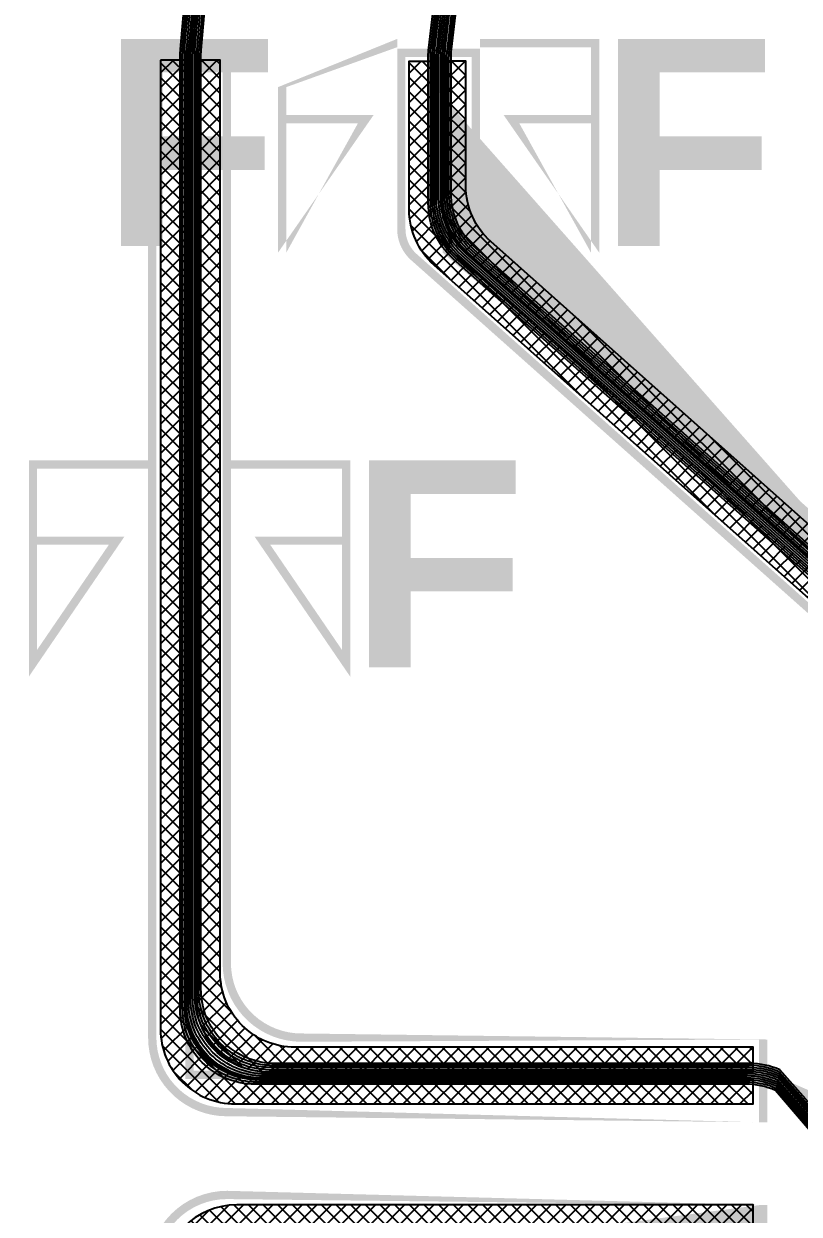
# Model space of a CAD drawing. Header units: metres. Extents: x 532643 to 533032, y 2674932 to 2675252.
# Drawn here: x 532816.68 to 532826.05, y 2675126.39 to 2675140.76 of the extents above; entities that cross this region are included whole.
import ezdxf
from ezdxf.enums import TextEntityAlignment as Align

# ---------------------------------------------------------------- set-up
doc = ezdxf.new("R2010")
doc.units = ezdxf.units.M
doc.header["$MEASUREMENT"] = 0
for name, color, linetype in [('300mm Hume Pipe', 74, 'Continuous'), ('Excavation', 7, 'Continuous'), ('LT Cable(AG) INV to LT Panel BL-10', 2, 'Continuous'), ('Messenger Wire Exc Link', 7, 'Continuous'), ('Section Marking BL-10', 2, 'Continuous'), ('Trench (AC)-BL10', 14, 'Continuous')]:
    doc.layers.add(name, color=color, linetype=linetype)
doc.styles.add('BoldTextStyle', font='arialbd.ttf')
pattern_1 = [(45, (0, 1079.998000000138), (-0.08838834764831845, 0.08838834764831845), []), (135, (0, 1079.998000000138), (-0.08838834764831845, -0.08838834764831843), [])]

msp = doc.modelspace()

# ---------------------------------------------------------------- hatches: boundary and pattern name
at = {"layer": '300mm Hume Pipe'}
h = msp.add_hatch(dxfattribs=at)
h.set_pattern_fill('ANSI37', color=74)
h.set_pattern_definition(pattern_1)
edge = h.paths.add_edge_path()
edge.add_line((532818.3352843686, 2675140.327486473), (532818.3352843699, 2675128.623132979))
edge.add_arc((532819.2352843699, 2675128.623132979), 0.9000000000232831, 180.0000000296449, 270.0000000074112)
edge.add_line((532819.23528437, 2675127.723132979), (532825.4881698034, 2675127.723132984))
edge.add_line((532825.4881698034, 2675127.723132984), (532825.4881698034, 2675128.023132984))
edge.add_line((532825.4881698034, 2675128.023132984), (532819.5352843701, 2675128.023132979))
edge.add_arc((532819.53528437, 2675128.923132979), 0.900000000372529, 180.0000000296449, 270.00000000741124, ccw=False)
edge.add_line((532818.6352843699, 2675128.923132979), (532818.6352843686, 2675140.327486473))
edge.add_line((532818.6352843686, 2675140.327486473), (532818.3352843686, 2675140.327486473))
edge = h.paths.add_edge_path(flags=17)
edge.add_line((532818.755440929, 2675140.327486473), (532818.755440929, 2675129.007195848))
edge.add_arc((532819.655440929, 2675129.007195848), 0.9000000000232831, 180.0000000296449, 270.0000000741123)
edge.add_line((532819.6554409302, 2675128.107195848), (532825.4881698034, 2675128.107195856))
edge.add_line((532825.4881698034, 2675128.107195856), (532825.4881698034, 2675128.407195855))
edge.add_line((532825.4881698034, 2675128.407195855), (532819.9554409303, 2675128.407195847))
edge.add_arc((532819.9554409289, 2675129.307195848), 0.900000000372529, 180.0000000296449, 270.0000000889347, ccw=False)
edge.add_line((532819.055440929, 2675129.307195847), (532819.055440929, 2675140.327486473))
edge.add_line((532819.055440929, 2675140.327486473), (532818.755440929, 2675140.327486473))
h = msp.add_hatch(dxfattribs=at)
h.set_pattern_fill('ANSI37', color=74)
h.set_pattern_definition(pattern_1)
edge = h.paths.add_edge_path()
edge.add_line((532829.0382895741, 2675129.296708546), (532829.3382895739, 2675129.296708546))
edge.add_line((532829.3382895739, 2675129.296708546), (532829.3382895739, 2675131.487289007))
edge.add_arc((532828.4382895738, 2675131.487289008), 0.9000000001396984, 359.9999999703551, 408.3287436989939)
edge.add_line((532829.0366597067, 2675132.159563642), (532822.3225955841, 2675138.135537201))
edge.add_arc((532822.920965717, 2675138.807811836), 0.9000000002774085, 180, 228.3287437187034, ccw=False)
edge.add_line((532822.0209657168, 2675138.807811836), (532822.0209657169, 2675140.314203433))
edge.add_line((532822.0209657169, 2675140.314203433), (532821.7209657171, 2675140.314203433))
edge.add_line((532821.7209657171, 2675140.314203433), (532821.720965717, 2675138.673210654))
edge.add_arc((532822.6209657171, 2675138.673210654), 0.9000000001396984, 180, 228.3287437187034)
edge.add_line((532822.0225955842, 2675138.00093602), (532828.736659707, 2675132.02496246))
edge.add_arc((532828.138289574, 2675131.352687825), 0.900000000354808, 0, 48.32874371316751, ccw=False)
edge.add_line((532829.0382895741, 2675131.352687825), (532829.0382895741, 2675129.296708546))
edge = h.paths.add_edge_path()
edge.add_line((532821.6369028456, 2675140.262976613), (532821.6369028455, 2675138.635494115))
edge.add_arc((532822.5369028456, 2675138.635494115), 0.9000000001396984, 180, 228.3287437187034)
edge.add_line((532821.9385327126, 2675137.96321948), (532828.6525968354, 2675131.987245921))
edge.add_arc((532828.0542267024, 2675131.314971286), 0.9000000002774085, 0, 48.32874371870338, ccw=False)
edge.add_line((532828.9542267026, 2675131.314971286), (532828.9542267026, 2675129.296708546))
edge.add_line((532828.9542267026, 2675129.296708546), (532828.6542267025, 2675129.296708546))
edge.add_line((532828.6542267025, 2675129.296708546), (532828.6542267024, 2675131.205169657))
edge.add_arc((532827.7542267023, 2675131.205169657), 0.9000000001396984, 0, 48.33614239672145)
edge.add_line((532828.3525100184, 2675131.877521554), (532821.6386195295, 2675137.851786938))
edge.add_arc((532822.2369028457, 2675138.524138836), 0.900000000033609, 180, 228.3361423967214, ccw=False)
edge.add_line((532821.3369028455, 2675138.524138836), (532821.3369028455, 2675140.314203433))
edge.add_line((532821.3369028455, 2675140.314203433), (532821.6369028456, 2675140.314203433))
edge.add_line((532821.6369028456, 2675140.314203433), (532821.6369028456, 2675140.262976613))
h = msp.add_hatch(dxfattribs=at)
h.set_pattern_fill('ANSI37', color=74)
h.set_pattern_definition(pattern_1)
edge = h.paths.add_edge_path(flags=17)
edge.add_line((532818.7152984735, 2675095.808283587), (532819.0152978556, 2675095.808283587))
edge.add_line((532819.0152978556, 2675095.808283587), (532819.0177964797, 2675124.943210169))
edge.add_arc((532819.9177964765, 2675124.943132984), 0.9000000000733688, 90, 179.9950862658559, ccw=False)
edge.add_line((532819.9177964765, 2675125.843132985), (532825.4902826136, 2675125.843132984))
edge.add_line((532825.4902826136, 2675125.843132984), (532825.4902826136, 2675126.143132984))
edge.add_line((532825.4902826136, 2675126.143132984), (532819.6178221947, 2675126.143132985))
edge.add_arc((532819.6178221946, 2675125.243132985), 0.8999999999068677, 89.99999999258877, 179.9950875109419)
edge.add_line((532818.7178221979, 2675125.24321015), (532818.7152984735, 2675095.808283587))
edge = h.paths.add_edge_path()
edge.add_line((532825.4902826137, 2675126.203132984), (532825.4902826137, 2675126.503132984))
edge.add_line((532825.4902826137, 2675126.503132984), (532819.2577816611, 2675126.503132985))
edge.add_arc((532819.2577816608, 2675125.603132985), 0.8999999994412065, 89.99999997776631, 179.9952226917687)
edge.add_line((532818.3577816641, 2675125.603208027), (532818.3552973614, 2675095.808283587))
edge.add_line((532818.3552973614, 2675095.808283587), (532818.6552967434, 2675095.808283587))
edge.add_line((532818.6552967434, 2675095.808283587), (532818.6577566423, 2675125.303208045))
edge.add_arc((532819.557756639, 2675125.303132984), 0.8999999997773137, 89.99999997776638, 179.9952214763271, ccw=False)
edge.add_line((532819.5577566393, 2675126.203132984), (532825.4902826137, 2675126.203132984))

# ---------------------------------------------------------------- linework, layer by layer
at = {"layer": '300mm Hume Pipe', "color": 74}
for points in [[(532818.3352843686, 2675140.327486473), (532818.3352843699, 2675128.623132979, 0.414213562368789), (532819.23528437, 2675127.723132979), (532825.4881698034, 2675127.723132984), (532825.4881698034, 2675128.023132984), (532819.5352843701, 2675128.023132979, -0.4142135623692981), (532818.6352843699, 2675128.923132979), (532818.6352843686, 2675140.327486473)], [(532818.755440929, 2675140.327486473), (532818.755440929, 2675129.007195848, 0.4142135627706127), (532819.6554409302, 2675128.107195848), (532825.4881698034, 2675128.107195856), (532825.4881698034, 2675128.407195855), (532819.9554409303, 2675128.407195847, -0.4142135627921673), (532819.055440929, 2675129.307195847), (532819.055440929, 2675140.327486473)], [(532821.6369028456, 2675140.262976613), (532821.6369028455, 2675138.635494115, 0.2140562423256003), (532821.9385327126, 2675137.96321948), (532828.6525968354, 2675131.987245921, -0.2140562423092027), (532828.9542267026, 2675131.314971286), (532828.9542267026, 2675129.296708546), (532828.6542267025, 2675129.296708546), (532828.6542267024, 2675131.205169657, 0.2140900045463655), (532828.3525100184, 2675131.877521554), (532821.6386195295, 2675137.851786938, -0.2140900045615197), (532821.3369028455, 2675138.524138836), (532821.3369028455, 2675140.314203433), (532821.6369028456, 2675140.314203433), (532821.6369028456, 2675140.262976613)], [(532829.0382895741, 2675129.296708546), (532829.3382895739, 2675129.296708546), (532829.3382895739, 2675131.487289007, 0.2140562423100663), (532829.0366597067, 2675132.159563642), (532822.3225955841, 2675138.135537201, -0.2140562423329815), (532822.0209657168, 2675138.807811836), (532822.0209657169, 2675140.314203433), (532821.7209657171, 2675140.314203433), (532821.720965717, 2675138.673210654, 0.2140562423301491), (532822.0225955842, 2675138.00093602), (532828.736659707, 2675132.02496246, -0.2140562423100663), (532829.0382895741, 2675131.352687825)], [(532825.4902826137, 2675126.203132984), (532825.4902826137, 2675126.503132984), (532819.2577816611, 2675126.503132985, 0.4141891411716305), (532818.3577816641, 2675125.603208027), (532818.3552973614, 2675095.808283587), (532818.6552967434, 2675095.808283587), (532818.6577566423, 2675125.303208045, -0.4141891350907431), (532819.5577566393, 2675126.203132984)]]:
    msp.add_lwpolyline(points, format="xyb", close=True, dxfattribs=at)
at = {"layer": 'Excavation', "color": 3, "const_width": 0.1}
for points in [[(532827.450402094, 2675127.269768927), (532825.6102826138, 2675128.073132983), (532818.6852843686, 2675128.073132983), (532818.6852843686, 2675140.414203433)], [(532829.0099354833, 2675128.232471424), (532829.0099354833, 2675131.736423512), (532821.6926116262, 2675138.251225982), (532821.6926116263, 2675140.414203433)]]:
    msp.add_lwpolyline(points, dxfattribs=at)
at = {"layer": 'LT Cable(AG) INV to LT Panel BL-10', "color": 2}
for points in [[(532828.488358041, 2675126.778238401), (532827.3877639325, 2675126.778238401, -0.2151624988949397), (532826.7129640981, 2675127.082717466), (532825.8059728234, 2675128.110452221, 0.1032748659291951), (532825.4458711364, 2675128.185632983), (532819.6977843688, 2675128.185632983, -0.4142135623936106), (532818.7977843686, 2675129.085632983), (532818.7977843686, 2675140.370862782, -0.02139299530927985), (532818.8010765084, 2675140.447771906), (532818.8444922285, 2675140.953969552, 0.02139299530528766), (532818.8477843682, 2675141.030878676), (532818.8477843683, 2675243.090487811, 0.4142135623734262), (532817.9477843683, 2675243.990487811), (532710.8015845179, 2675243.990487811, -0.414213562373095), (532709.9015845179, 2675244.890487811), (532709.9015845179, 2675245.225769276)], [(532828.488358041, 2675126.803238401), (532827.3960036538, 2675126.803238401, -0.2147312547795336), (532826.7221866301, 2675127.106605667), (532825.8111922352, 2675128.135452221, 0.1032748659037654), (532825.4510905484, 2675128.210632983), (532819.7227843686, 2675128.210632983, -0.414213562373095), (532818.8227843685, 2675129.110632983), (532818.8227843685, 2675140.369792643, -0.02139299537587195), (532818.8260765083, 2675140.446701766), (532818.8694922285, 2675140.952899412, 0.02139299537685584), (532818.8727843682, 2675141.029808536), (532818.8727843682, 2675243.115487811, 0.414213562373095), (532817.9727843682, 2675244.015487811), (532807.9775845179, 2675244.015487811, -0.414213562373095), (532807.0775845179, 2675244.915487811), (532807.0775845179, 2675245.225769276)], [(532830.4792512616, 2675126.728238401), (532827.3712563843, 2675126.728238401, -0.2160344713296541), (532826.6944754516, 2675127.034969854), (532825.7955339993, 2675128.060452221, 0.1032748659456602), (532825.4354323123, 2675128.135632983), (532819.6477843687, 2675128.135632983, -0.4142135623934891), (532818.7477843686, 2675129.035632983), (532818.7477843686, 2675140.373003061, -0.02139299535886178), (532818.7510765083, 2675140.449912185), (532818.7944922285, 2675140.956109831, 0.02139299535864674), (532818.7977843683, 2675141.033018955), (532818.7977843683, 2675213.040487811, 0.414213562373095), (532817.8977843683, 2675213.940487811), (532710.8015845179, 2675213.940487811, -0.414213562373095), (532709.9015845179, 2675214.840487811), (532709.9015845179, 2675215.225769276)], [(532828.488358041, 2675126.753238401), (532827.3795148506, 2675126.753238401, -0.2155968935960983), (532826.7037270556, 2675127.058838825), (532825.8007534114, 2675128.085452221, 0.1032748659374062), (532825.4406517243, 2675128.160632983), (532819.6727843687, 2675128.160632983, -0.4142135623935497), (532818.7727843686, 2675129.060632983), (532818.7727843686, 2675140.371932921, -0.02139299535886178), (532818.7760765083, 2675140.448842045), (532818.8194922286, 2675140.955039692, 0.02139299535864674), (532818.8227843683, 2675141.031948816), (532818.8227843683, 2675213.065487811, 0.414213562373095), (532817.9227843683, 2675213.965487811), (532807.9775845179, 2675213.965487811, -0.414213562373095), (532807.0775845179, 2675214.865487811), (532807.0775845179, 2675215.225769276)], [(532830.4792512616, 2675126.678238401), (532827.3547112065, 2675126.678238401, -0.2169193075640591), (532826.6759283593, 2675126.987261374), (532825.7850951755, 2675128.010452222, 0.1032748659622984), (532825.4249934884, 2675128.085632984), (532819.5977843687, 2675128.085632983, -0.4142135623933694), (532818.6977843685, 2675128.985632983), (532818.6977843685, 2675140.375143339, -0.02139299540844348), (532818.7010765083, 2675140.452052464), (532818.7444922286, 2675140.95825011, 0.02139299541230105), (532818.7477843683, 2675141.035159234), (532818.7477843682, 2675190.490487811, 0.4142135623724179), (532817.8477843682, 2675191.390487811), (532710.8015845179, 2675191.390487811, -0.414213562373095), (532709.9015845179, 2675192.290487811), (532709.9015845179, 2675192.725769276)], [(532830.4792512616, 2675126.703238401), (532827.3629885104, 2675126.703238401, -0.2164752649546951), (532826.6852092359, 2675127.011110666), (532825.7903145873, 2675128.035452222, 0.1032748659539574), (532825.4302129003, 2675128.110632984), (532819.6227843687, 2675128.110632983, -0.414213562393429), (532818.7227843686, 2675129.010632983), (532818.7227843686, 2675140.3740732, -0.02139299535886178), (532818.7260765083, 2675140.450982324), (532818.7694922285, 2675140.957179971, 0.02139299535864674), (532818.7727843683, 2675141.034089094), (532818.7727843683, 2675190.515487811, 0.414213562373095), (532817.8727843682, 2675191.415487811), (532807.9775845179, 2675191.415487811, -0.414213562373095), (532807.0775845179, 2675192.315487811), (532807.0775845179, 2675192.725769276)], [(532832.6362512615, 2675126.628238401), (532827.3381282159, 2675126.628238401, -0.2178172749968657), (532826.6573224236, 2675126.939592945), (532825.7746563515, 2675127.960452221, 0.1032748659251984), (532825.4145546646, 2675128.035632983), (532819.5477843687, 2675128.035632983, -0.4142135623932508), (532818.6477843686, 2675128.935632983), (532818.6477843686, 2675140.377283619, -0.02139299535886178), (532818.6510765083, 2675140.454192743), (532818.6944922286, 2675140.960390389, 0.02139299535864674), (532818.6977843683, 2675141.037299513), (532818.6977843683, 2675167.940487811, 0.414213562373095), (532817.7977843683, 2675168.840487811), (532710.8015845179, 2675168.840487811, -0.414213562373095), (532709.9015845179, 2675169.740487811), (532709.9015845179, 2675170.225769276)], [(532830.4792512616, 2675126.653238401), (532827.3464244489, 2675126.653238401, -0.2173666329270636), (532826.6666327713, 2675126.963422095), (532825.7798757635, 2675127.985452221, 0.1032748659169098), (532825.4197740766, 2675128.060632983), (532819.5727843688, 2675128.060632983, -0.4142135623933099), (532818.6727843686, 2675128.960632983), (532818.6727843686, 2675140.37621348, -0.02139299530927985), (532818.6760765084, 2675140.453122604), (532818.7194922285, 2675140.95932025, 0.02139299530452547), (532818.7227843682, 2675141.036229374), (532818.7227843683, 2675167.965487811, 0.4142135623743203), (532817.8227843683, 2675168.865487811), (532775.5855845179, 2675168.865487811, -0.414213562373095), (532774.6855845179, 2675169.765487811), (532774.6855845179, 2675170.225769276)], [(532832.6362512615, 2675126.603238401), (532827.3298224856, 2675126.603238401, -0.2182712683262629), (532826.6479972679, 2675126.915774043), (532825.7694369396, 2675127.935452221, 0.1032748659335312), (532825.4093352526, 2675128.010632983), (532819.5227843687, 2675128.010632983, -0.414213562393192), (532818.6227843686, 2675128.910632983), (532818.6227843686, 2675140.378353759, -0.02139299535886178), (532818.6260765083, 2675140.455262883), (532818.6694922285, 2675140.961460529, 0.02139299535864674), (532818.6727843683, 2675141.038369653), (532818.6727843683, 2675145.415487811, 0.414213562373095), (532817.7727843683, 2675146.315487811), (532804.5807843683, 2675146.315487811, 0.414213562373095), (532803.6807843683, 2675145.415487811), (532803.6807843683, 2675139.715487811, -0.414213562373095), (532802.7807843683, 2675138.815487811), (532710.8015845179, 2675138.815487811, -0.414213562373095), (532709.9015845179, 2675139.715487811), (532709.9015845179, 2675140.225769276)], [(532832.6362512615, 2675126.553238402), (532827.313182445, 2675126.553238402, -0.2191894490344296), (532826.6293023387, 2675126.868167466), (532825.7589981157, 2675127.885452222, 0.1032748659503297), (532825.3988964286, 2675127.960632984), (532819.4727843687, 2675127.960632983, -0.4142135623930754), (532818.5727843685, 2675128.860632983), (532818.5727843685, 2675140.380494037, -0.02139299540844348), (532818.5760765083, 2675140.457403162), (532818.6194922286, 2675140.963600808, 0.02139299541725513), (532818.6227843683, 2675141.040509932), (532818.6227843682, 2675145.365487811, 0.4142135623665691), (532817.7227843682, 2675146.265487811), (532804.6307843684, 2675146.265487811, 0.414213562373095), (532803.7307843684, 2675145.365487811), (532803.7307843684, 2675117.165487811, -0.414213562373095), (532802.8307843683, 2675116.265487811), (532710.8015845179, 2675116.265487811, -0.414213562373095), (532709.9015845179, 2675117.165487811), (532709.9015845179, 2675117.725769276)], [(532832.6362512615, 2675126.578238402), (532827.3215072356, 2675126.578238402, -0.218728647877491), (532826.6386572553, 2675126.891965509), (532825.7642175276, 2675127.910452222, 0.1032748659419083), (532825.4041158406, 2675127.985632984), (532819.4977843687, 2675127.985632983, -0.4142135623931337), (532818.5977843686, 2675128.885632983), (532818.5977843686, 2675140.379423898, -0.02139299535886178), (532818.6010765083, 2675140.456333022), (532818.6444922285, 2675140.962530668, 0.02139299535864674), (532818.6477843683, 2675141.039439792), (532818.6477843683, 2675145.390487811, 0.414213562373095), (532817.7477843682, 2675146.290487811), (532804.6057843684, 2675146.290487811, 0.414213562373095), (532803.7057843683, 2675145.390487811), (532803.7057843683, 2675117.190487811, -0.414213562373095), (532802.8057843683, 2675116.290487811), (532775.5855845179, 2675116.290487811, -0.414213562373095), (532774.6855845179, 2675117.190487811), (532774.6855845179, 2675117.725769276)]]:
    msp.add_lwpolyline(points, format="xyb", dxfattribs=at)
at = {"layer": 'LT Cable(AG) INV to LT Panel BL-10', "color": 5}
for points in [[(532833.5202512615, 2675127.42745629), (532830.0349354834, 2675127.42745629, -0.4142135623503636), (532829.1349354833, 2675128.32745629), (532829.1349354833, 2675131.388770754, 0.2140186322185252), (532828.8334023167, 2675132.060959305), (532822.1191447929, 2675138.038836239, -0.2140186322327757), (532821.8176116262, 2675138.711024791), (532821.8176116263, 2675140.3549097, -0.0288996156858555), (532821.8236149465, 2675140.458688003), (532821.8792810483, 2675140.938222825, 0.02889961570054691), (532821.8852843684, 2675141.042001128), (532821.8852843683, 2675242.852987811, -0.414213562373427), (532822.7852843683, 2675243.752987811), (532867.584984218, 2675243.752987811, 0.414213562373095), (532868.484984218, 2675244.652987811), (532868.484984218, 2675245.225769276)], [(532833.5202512615, 2675127.45245629), (532830.0599354834, 2675127.45245629, -0.4142135623503636), (532829.1599354834, 2675128.35245629), (532829.1599354834, 2675131.399985359, 0.214018632209244), (532828.8584023167, 2675132.07217391), (532822.1441447929, 2675138.050050845, -0.2140186322231835), (532821.8426116263, 2675138.722239397), (532821.8426116264, 2675140.353463511, -0.02889961568572617), (532821.8486149465, 2675140.457241815), (532821.9042810483, 2675140.936776636, 0.02889961570054713), (532821.9102843684, 2675141.040554939), (532821.9102843683, 2675242.827987811, -0.4142135623734271), (532822.8102843683, 2675243.727987811), (532964.760984218, 2675243.727987811, 0.414213562373095), (532965.660984218, 2675244.627987811), (532965.660984218, 2675245.225769276)], [(532833.5202512615, 2675127.377456291), (532829.9849354833, 2675127.377456291, -0.4142135623503636), (532829.0849354833, 2675128.277456291), (532829.0849354833, 2675131.366341543, 0.2140186322185252), (532828.7834023166, 2675132.038530095), (532822.0691447929, 2675138.016407029, -0.214018632232603), (532821.7676116262, 2675138.688595581), (532821.7676116263, 2675140.357802077, -0.02889961568610807), (532821.7736149464, 2675140.461580381), (532821.8292810483, 2675140.941115202, 0.02889961570066358), (532821.8352843684, 2675141.044893506), (532821.8352843683, 2675212.902987811, -0.4142135623735637), (532822.7352843683, 2675213.802987811), (532867.584984218, 2675213.802987811, 0.414213562373095), (532868.484984218, 2675214.702987811), (532868.484984218, 2675215.225769276)], [(532833.5202512615, 2675127.402456291), (532830.0099354833, 2675127.402456291, -0.4142135623503636), (532829.1099354833, 2675128.30245629), (532829.1099354833, 2675131.377556148, 0.2140186322185252), (532828.8084023166, 2675132.0497447), (532822.0941447929, 2675138.027621634, -0.2140186322326889), (532821.7926116262, 2675138.699810186), (532821.7926116263, 2675140.356355888, -0.02889961568598262), (532821.7986149464, 2675140.460134192), (532821.8542810483, 2675140.939669013, 0.0288996157006638), (532821.8602843684, 2675141.043447317), (532821.8602843683, 2675212.877987811, -0.4142135623735638), (532822.7602843683, 2675213.777987811), (532964.760984218, 2675213.777987811, 0.414213562373095), (532965.660984218, 2675214.677987811), (532965.660984218, 2675215.225769276)], [(532831.5792512614, 2675127.327456291), (532829.9349354834, 2675127.327456291, -0.4142135623503636), (532829.0349354834, 2675128.227456291), (532829.0349354834, 2675131.343912333, 0.2140186322185252), (532828.7334023167, 2675132.016100885), (532822.0191447929, 2675137.993977819, -0.2140186322324344), (532821.7176116263, 2675138.666166371), (532821.7176116264, 2675140.360694455, -0.02889961568635341), (532821.7236149465, 2675140.464472758), (532821.7792810483, 2675140.944007579, 0.02889961570026357), (532821.7852843684, 2675141.047785883), (532821.7852843684, 2675190.452987811, -0.414213562373095), (532822.6852843685, 2675191.352987811), (532867.584984218, 2675191.352987811, 0.414213562373095), (532868.484984218, 2675192.252987811), (532868.484984218, 2675192.725769276)], [(532831.5792512614, 2675127.352456291), (532829.9599354834, 2675127.352456291, -0.4142135623503636), (532829.0599354834, 2675128.252456291), (532829.0599354834, 2675131.355126938, 0.2140186322185252), (532828.7584023167, 2675132.02731549), (532822.044144793, 2675138.005192424, -0.2140186322325182), (532821.7426116263, 2675138.677380976), (532821.7426116264, 2675140.359248266, -0.02889961568623174), (532821.7486149465, 2675140.463026569), (532821.8042810484, 2675140.94256139, 0.02889961570026357), (532821.8102843685, 2675141.046339694), (532821.8102843685, 2675190.427987811, -0.414213562373095), (532822.7102843685, 2675191.327987811), (532964.760984218, 2675191.327987811, 0.414213562373095), (532965.660984218, 2675192.227987811), (532965.660984218, 2675192.725769276)], [(532829.5101633107, 2675127.323203961, -0.3015862789084595), (532828.9599354833, 2675128.152456291), (532828.9599354833, 2675131.310268518, 0.2140186322185252), (532828.6584023166, 2675131.98245707), (532821.9441447929, 2675137.960334004, -0.2140186322321887), (532821.6426116262, 2675138.632522556), (532821.6426116263, 2675140.36503302, -0.02889961568670842), (532821.6486149464, 2675140.468811324), (532821.7042810483, 2675140.948346145, 0.02889961570026357), (532821.7102843684, 2675141.052124449), (532821.7102843684, 2675168.027987811, -0.414213562373095), (532822.6102843684, 2675168.927987811), (532835.192984218, 2675168.927987811, 0.414213562373095), (532836.092984218, 2675169.827987811), (532836.092984218, 2675170.225769276)], [(532831.5792512614, 2675127.277456291), (532829.8849354833, 2675127.277456291, -0.4142135623503636), (532828.9849354833, 2675128.177456291), (532828.9849354833, 2675131.321483123, 0.2140186322185252), (532828.6834023166, 2675131.993671675), (532821.9691447929, 2675137.971548609, -0.2140186322322695), (532821.6676116262, 2675138.643737161), (532821.6676116263, 2675140.363586831, -0.02889961568659175), (532821.6736149464, 2675140.467365135), (532821.7292810483, 2675140.946899956, 0.02889961570026357), (532821.7352843684, 2675141.05067826), (532821.7352843684, 2675168.002987811, -0.414213562373095), (532822.6352843684, 2675168.902987811), (532899.976984218, 2675168.902987811, 0.414213562373095), (532900.876984218, 2675169.802987811), (532900.876984218, 2675170.225769276)], [(532831.5792512614, 2675127.302456291), (532829.9099354834, 2675127.302456291, -0.4142135623503636), (532829.0099354833, 2675128.202456291), (532829.0099354833, 2675131.332697728, 0.2140186322185252), (532828.7084023167, 2675132.00488628), (532821.9941447929, 2675137.982763214, -0.2140186322323515), (532821.6926116262, 2675138.654951766), (532821.6926116263, 2675140.362140643, -0.02889961568647352), (532821.6986149465, 2675140.465918947), (532821.7542810483, 2675140.945453768, 0.02889961570026357), (532821.7602843684, 2675141.049232071), (532821.7602843684, 2675167.977987811, -0.414213562373095), (532822.6602843684, 2675168.877987811), (532964.760984218, 2675168.877987811, 0.414213562373095), (532965.660984218, 2675169.777987811), (532965.660984218, 2675170.225769276)], [(532829.5101633108, 2675127.220426389, -0.3259988777103935), (532828.8849354833, 2675128.077456291), (532828.8849354833, 2675131.276624703, 0.2140186322185252), (532828.5834023167, 2675131.948813254), (532821.8691447929, 2675137.926690189, -0.2140186322319514), (532821.5676116262, 2675138.59887874), (532821.5676116263, 2675140.369371586, -0.02889961568704855), (532821.5736149465, 2675140.47314989), (532821.6292810483, 2675140.952684711, 0.02889961570026357), (532821.6352843684, 2675141.056463014), (532821.6352843684, 2675145.602987811, -0.414213562373095), (532822.5352843684, 2675146.502987811), (532871.1692843679, 2675146.502987811, -0.414213562373095), (532872.069284368, 2675145.602987811), (532872.069284368, 2675139.902987811, 0.414213562373095), (532872.969284368, 2675139.002987811), (532964.760984218, 2675139.002987811, 0.414213562373095), (532965.660984218, 2675139.902987811), (532965.660984218, 2675140.225769276)], [(532829.5101633107, 2675127.253847639, -0.3179111484360685), (532828.9099354834, 2675128.102456291), (532828.9099354834, 2675131.287839308, 0.2140186322185252), (532828.6084023167, 2675131.96002786), (532821.8941447929, 2675137.937904794, -0.2140186322320295), (532821.5926116263, 2675138.610093345), (532821.5926116264, 2675140.367925398, -0.02889961568693676), (532821.5986149465, 2675140.471703701), (532821.6542810483, 2675140.951238522, 0.02889961570026357), (532821.6602843684, 2675141.055016826), (532821.6602843684, 2675145.577987811, -0.414213562373095), (532822.5602843685, 2675146.477987811), (532871.1442843679, 2675146.477987811, -0.414213562373095), (532872.0442843679, 2675145.577987811), (532872.0442843679, 2675117.377987811, 0.414213562373095), (532872.944284368, 2675116.477987811), (532899.976984218, 2675116.477987811, 0.414213562373095), (532900.876984218, 2675117.377987811), (532900.876984218, 2675117.725769276)], [(532829.5101633107, 2675127.288097586, -0.3097769471170886), (532828.9349354834, 2675128.127456291), (532828.9349354834, 2675131.299053913, 0.2140186322185252), (532828.6334023167, 2675131.971242465), (532821.919144793, 2675137.949119399, -0.2140186322321086), (532821.6176116263, 2675138.62130795), (532821.6176116264, 2675140.366479209, -0.02889961568682331), (532821.6236149465, 2675140.470257512), (532821.6792810484, 2675140.949792333, 0.02889961570026357), (532821.6852843685, 2675141.053570637), (532821.6852843685, 2675145.552987811, -0.414213562373095), (532822.5852843685, 2675146.452987811), (532871.1192843679, 2675146.452987811, -0.414213562373095), (532872.0192843679, 2675145.552987811), (532872.0192843679, 2675117.352987811, 0.414213562373095), (532872.9192843679, 2675116.452987811), (532964.760984218, 2675116.452987811, 0.414213562373095), (532965.660984218, 2675117.352987811), (532965.660984218, 2675117.725769276)]]:
    msp.add_lwpolyline(points, format="xyb", dxfattribs=at)
at = {"layer": 'Messenger Wire Exc Link'}
for points in [[(532818.6852843686, 2675140.416203433), (532818.7352843683, 2675140.999169281)], [(532821.6926116263, 2675140.416203433), (532821.7602843684, 2675140.999169281)]]:
    msp.add_lwpolyline(points, dxfattribs=at)
at = {"layer": 'Section Marking BL-10', "color": 94, "lineweight": 35, "true_color": 0x00a500, "const_width": 0.1}
for points in [[(532821.1926116263, 2675140.532714708), (532819.8026116263, 2675140.532714709), (532819.8026116262, 2675138.132714709), (532820.8126116263, 2675139.612714708), (532819.8026116263, 2675139.612714709)], [(532822.1926116263, 2675140.532714708), (532823.5826116264, 2675140.532714708), (532823.5826116262, 2675138.132714708), (532822.5726116264, 2675139.612714708), (532823.5826116264, 2675139.612714708)], [(532818.1852843686, 2675135.443668208), (532816.7952843686, 2675135.443668208), (532816.7952843686, 2675133.043668208), (532817.8052843686, 2675134.523668208), (532816.7952843686, 2675134.523668208)], [(532819.1852843686, 2675135.443668208), (532820.5752843686, 2675135.443668208), (532820.5752843686, 2675133.043668208), (532819.5652843686, 2675134.523668208), (532820.5752843686, 2675134.523668208)]]:
    msp.add_lwpolyline(points, dxfattribs=at)
at = {"layer": 'Trench (AC)-BL10', "const_width": 0.1}
for points in [[(532818.2352843686, 2675140.414203433), (532818.2352843699, 2675128.523132979, 0.414213562368404), (532819.13528437, 2675127.623132979), (532825.6102826138, 2675127.623132984), (532825.6102826137, 2675128.523132984), (532820.03528437, 2675128.523132979, -0.4142135623721557), (532819.1352843698, 2675129.423132979), (532819.1352843686, 2675140.414203433)], [(532828.4111516709, 2675131.704306071), (532821.3913954389, 2675137.950741982, -0.2124726228145605), (532821.2426116264, 2675138.285060406), (532821.2426116264, 2675140.414203433), (532822.1426116264, 2675140.414203433), (532822.1426116265, 2675138.619232381, 0.2124726227902704), (532822.2913954393, 2675138.284913958), (532829.3111516708, 2675132.038478046, -0.212472622813343), (532829.4599354835, 2675131.704159623), (532829.4599354834, 2675129.196708546), (532828.5599354834, 2675129.196708546), (532828.5599354834, 2675131.369987647, 0.2124726228154971)], [(532818.2352843683, 2675095.688283586), (532818.2377916692, 2675125.723208116, -0.4141891120428178), (532819.1377916662, 2675126.623132985), (532825.6102826138, 2675126.623132984), (532825.6102826137, 2675125.723132984), (532820.0377861857, 2675125.723132985, 0.4141884118590964), (532819.137786189, 2675124.823210268), (532819.1352843683, 2675095.688283586)]]:
    msp.add_lwpolyline(points, format="xyb", close=True, dxfattribs=at)

# ---------------------------------------------------------------- texts
at = {"layer": 'Section Marking BL-10', "color": 94, "true_color": 0x00a500, "style": 'BoldTextStyle'}
for p in [(532818.6926116263, 2675139.332714709), (532824.6926116263, 2675139.332714708)]:
    msp.add_text('F', height=2.5, rotation=359.9999999969162, dxfattribs=at).set_placement(p, align=Align.MIDDLE_CENTER)
msp.add_text('F', height=2.5, dxfattribs=at).set_placement((532821.6852843686, 2675134.243668208), align=Align.MIDDLE_CENTER)

doc.saveas('drawing.dxf')
